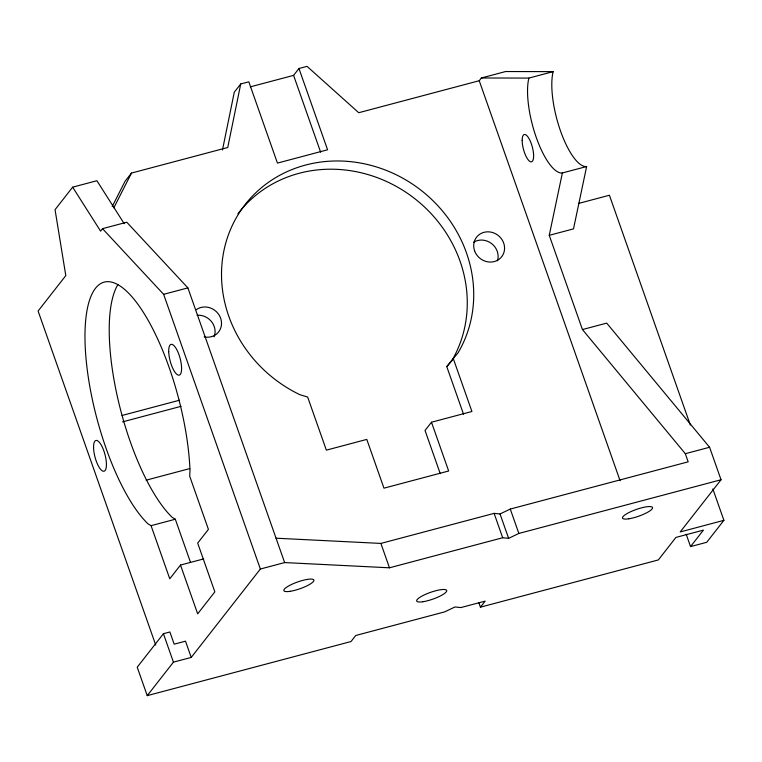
<?xml version="1.0" encoding="UTF-8"?>
<svg xmlns="http://www.w3.org/2000/svg" width="762" height="762" viewBox="0 0 762 762"><rect width="100%" height="100%" fill="white"/><g stroke="black" fill="none" stroke-linecap="round" stroke-linejoin="round"><path stroke-width="1.14" d="M222.475 149.971L234.286 92.202L240.735 83.963L248.822 81.82L277.444 163.097L327.584 149.781L298.961 68.504L307.048 66.361L358.74 112.719L479.231 80.724L481.384 77.981L505.644 71.533L553.145 71.638L552.621 74.085A53.94 17.459 75.1 0 0 560.527 131.007A53.94 17.459 75.1 0 0 585.178 166.535L586.626 166.526L573.51 228.876L549.25 235.315L582.444 329.565L685.324 453.695L688.181 461.829L510.273 509.064L500.034 513.959L494.1 513.359L380.886 543.42L276.044 538.201M240.735 83.963L227.733 147.504L131.502 173.06L125.054 181.289L112.195 206.588M549.25 235.315L562.366 172.974L586.626 166.526M553.145 71.638L528.885 78.086L528.361 80.524A53.94 17.459 75.1 0 0 536.267 137.446A53.94 17.459 75.1 0 0 560.918 172.984L562.366 172.974M113.814 207.835L131.502 173.06M582.444 329.565L606.704 323.126L709.584 447.256L721.033 479.765L518.855 533.448L508.625 538.343L502.682 537.743L389.468 567.804L284.636 562.575L187.89 287.884L126.778 222.228L102.518 228.667L100.594 231.143L72.647 187.166L96.907 180.727L124.216 223.695M72.647 187.166L55.045 209.683L65.799 275.615L38.1 311.029L155.743 645.081M250.288 86.868L293.589 75.371L298.961 68.504M180.499 565.061L169.764 578.787L151.057 525.675L148.009 523.856A129.997 42.072 75.1 0 1 85.658 354.044A129.997 42.072 75.1 0 1 131.15 295.875A129.997 42.072 75.1 0 1 189.986 470.183L189.709 476.26L208.417 529.371L197.682 543.096L214.846 591.864L197.672 613.829L180.499 565.061L203.654 558.917M147.237 695.639L173.431 662.149L191.224 657.425L185.499 641.166L174.184 644.176L169.888 631.984L163.42 633.708L137.217 667.198L147.237 695.639L351.025 641.528L355.749 635.489L444.703 611.867L454.943 606.981L460.877 607.571L485.137 601.132L480.422 607.171L478.879 602.799M191.224 657.425L260.366 569.024L284.636 562.575M463.525 414.195L446.77 366.608L458.086 352.768A129.997 119.472 38 0 0 404.117 178.946A129.997 119.472 38 0 0 232.781 224.447A129.997 119.472 38 0 0 299.99 394.745L307.648 397.031L326.355 450.142L366.789 439.407L383.962 488.166L448.656 470.992L431.483 422.224L471.916 411.49L453.209 358.378M431.483 422.224L425.034 430.463L440.255 473.688M721.033 479.765L680.228 531.933L723.9 520.332L712.851 488.947M686.21 534.257L690.543 546.592L703.431 530.123L675.932 537.42L658.33 559.937L480.422 607.171M723.9 520.332L706.717 542.296L690.543 546.592M446.77 366.608L451.647 360.998A129.997 119.472 38 0 0 407.88 193.596A129.997 119.472 38 0 0 237.935 213.779M102.518 228.667L163.63 294.322L187.89 287.884M578.387 203.483L609.419 195.243L690.343 425.053M122.053 415.471L179.489 400.221M122.511 421.881L181.089 406.317M146.104 480.184L189.748 468.592M151.057 525.675L175.317 519.236L190.519 562.385M685.324 453.695L709.584 447.256M481.384 77.981L528.885 78.086M175.317 519.236L172.269 517.417A129.997 42.072 75.1 0 1 118.253 400.469A129.997 42.072 75.1 0 1 117.891 284.607M479.231 80.724L620.077 480.67M510.273 509.064L518.855 533.448M500.034 513.959L508.625 538.343M494.1 513.359L502.682 537.743M293.589 75.371L320.64 152.19M380.886 543.42L389.468 567.804M163.63 294.322L260.366 569.024M163.42 633.708L173.431 662.149M196.272 309.677A15.916 14.63 38 0 1 220.923 319.097A15.916 14.63 38 0 1 204.168 336.909M473.583 242.278A15.916 14.63 38 0 1 491.661 243.63A15.916 14.63 38 0 1 497.443 260.823M197.11 315.258A15.916 14.63 38 0 1 214.112 336.785M628.898 518.789A15.916 3.581 -19.4 0 0 652.52 508.159A15.916 3.581 -19.4 0 0 631.117 511.521A15.916 3.581 -19.4 0 0 628.898 518.789M290.255 591.302A15.916 3.581 -19.4 0 0 313.877 580.673A15.916 3.581 -19.4 0 0 292.475 584.035A15.916 3.581 -19.4 0 0 290.255 591.302M423.072 601.713A15.916 3.581 -19.4 0 0 446.694 591.083A15.916 3.581 -19.4 0 0 425.291 594.446A15.916 3.581 -19.4 0 0 423.072 601.713M522.17 140.389A14.145 4.582 75.1 0 0 530.752 161.839A14.145 4.582 75.1 0 0 530.762 142.246A14.145 4.582 75.1 0 0 522.17 140.389M474.583 250.812A15.916 14.63 38 0 0 500.872 257.689A15.916 14.63 38 0 0 491.957 232.343A15.916 14.63 38 0 0 474.583 250.812M168.716 351.72A15.916 5.153 75.1 0 0 178.67 375.18A15.916 5.153 75.1 0 0 178.06 352.339A15.916 5.153 75.1 0 0 168.716 351.72M93.564 447.808A15.916 5.153 75.1 0 0 103.518 471.268A15.916 5.153 75.1 0 0 102.908 448.427A15.916 5.153 75.1 0 0 93.564 447.808"/></g></svg>
